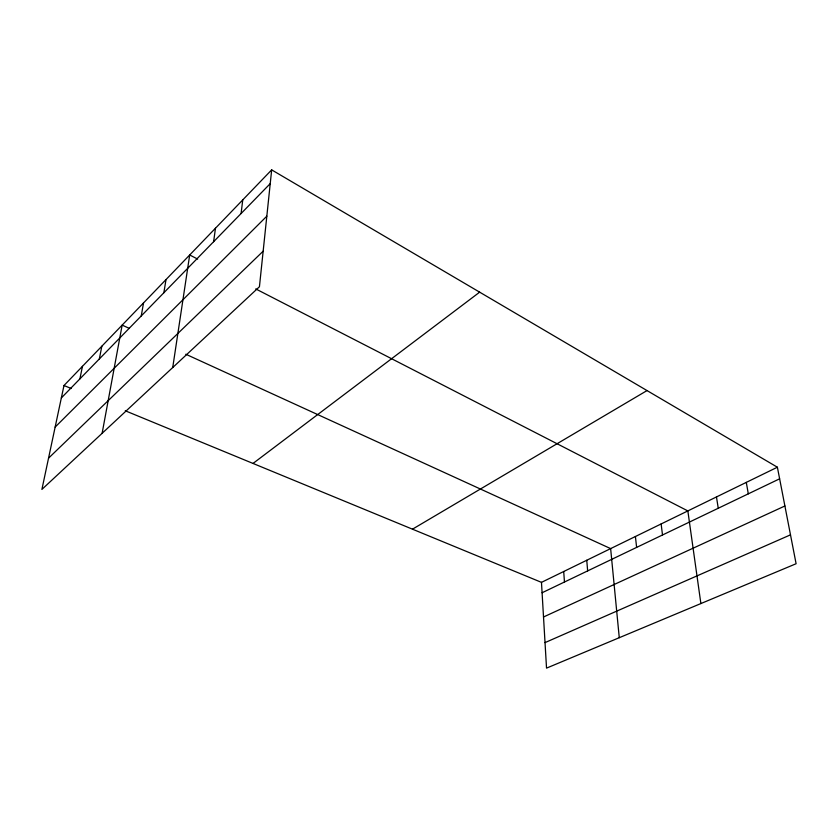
<?xml version="1.0" encoding="UTF-8"?>
<svg xmlns="http://www.w3.org/2000/svg" width="838" height="838" viewBox="0 0 838 838"><rect width="100%" height="100%" fill="white"/><g stroke="black" fill="none" stroke-linecap="round" stroke-linejoin="round"><path stroke-width="1.26" d="M271.669 169.873L259.434 286.753L41.9 489.423L63.981 385.511L271.669 169.873L777.381 467.216L796.1 563.733L546.533 668.127L541.474 582.358L125.271 410.777M241.093 213.522L242.748 199.905M213.617 241.711L215.471 228.229M172.733 367.526L189.692 254.982L197.653 259.078M163.86 292.755L166.008 279.578M141.255 315.947L143.528 302.927M102.121 433.309L122.159 325.113L129.272 328.36M99.345 358.936L101.827 346.22M79.893 378.891L82.459 366.332M61.342 397.924L270.224 183.637M55.151 427.087L266.819 216.183M48.541 458.177L263.153 251.201M253.013 463.445L479.65 292.158M412.474 529.176L647.03 390.571M541.474 582.358L777.381 467.216M542.092 592.749L779.623 478.812M543.516 616.988L784.892 505.984M545.025 642.61L790.496 534.843M63.981 385.511L71.23 388.497M185.816 354.233L610.64 548.607L619.272 637.708M255.747 288.921L687.841 510.918L700.882 603.559M746.291 482.384L748.303 493.833M716.469 496.944L718.25 508.247M661.13 523.96L662.512 534.979M635.414 536.509L636.618 547.403M586.757 560.266L587.648 570.898M563.712 571.506L564.456 582.012"/></g></svg>
